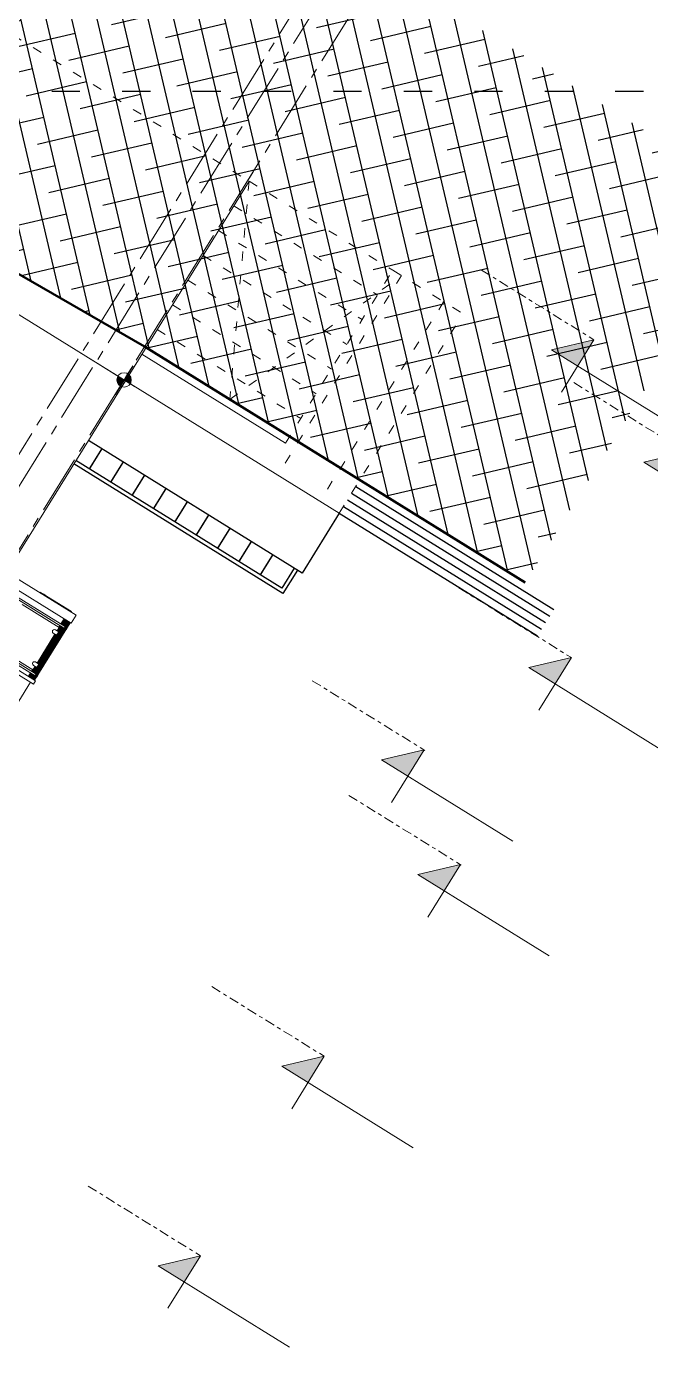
# Model space of a CAD drawing. Header units: millimetres. Extents: x 1373 to 40779, y 1939 to 6439.
# Drawn here: x 3673.9 to 3873, y 2169.7 to 2599.2 of the extents above; entities that cross this region are included whole.
import ezdxf

# ---------------------------------------------------------------- set-up
doc = ezdxf.new("R2010")
doc.units = ezdxf.units.MM
for name, pattern in [('ACAD_ISO03W100', [30, 12, -18]), ('Centre', [1.34939, 0.635, -0.23813, 0.23813, -0.23813]), ('DASHDOTX2', [50.8, 25.4, -12.7, 0, -12.7]), ('IMPORT-CENTER2', [112.5, 75, -12.5, 12.5, -12.5])]:
    doc.linetypes.add(name, pattern=pattern)
for name, color, linetype, lineweight in [('A-DETL', 6, 'Continuous', 30), ('A-DOOR', 31, 'Continuous', 18), ('A-FLOR', 192, 'Continuous', 30), ('A-FLOR-HRAL', 11, 'Continuous', 18), ('A-FLOR-LEVL', 51, 'Continuous', 18), ('A-GLAZ', 151, 'Continuous', 18), ('A-WALL', 20, 'Continuous', 9), ('HESAPLAMALAR', 2, 'Continuous', 30), ('kest', 4, 'DASHDOTX2', 50), ('S-GRID', 252, 'IMPORT-CENTER2', 5), ('ÖLÇÜ', 30, 'Continuous', 20)]:
    doc.layers.add(name, color=color, linetype=linetype, lineweight=lineweight)
doc.layers.add('TEFRIŞ', color=7, linetype='Continuous')

# ---------------------------------------------------------------- blocks, each defined once
blk = doc.blocks.new('A$Cc8751f80')
at = {"linetype": 'ACAD_ISO03W100', "ltscale": 3, "elevation": 20236.3}
blk.add_lwpolyline([(4428.7, 0), (0, 0), (0, 4561.7), (4428.7, 4561.7)], close=True, dxfattribs=at)
blk = doc.blocks.new('RFFRFR')
at = {"layer": 'A-FLOR-LEVL'}
for points in [[(27079, -2372.2), (27079, -2411.7), (27039.6, -2372.2)], [(27079, -2672.2), (27079, -2711.7), (27039.6, -2672.2)], [(27097.9, -2972.2), (27097.9, -3011.7), (27058.4, -2972.2)], [(26981.1, -3072.2), (26981.1, -3111.7), (26941.6, -3072.2)], [(27079, -3271.7), (27079, -3311.2), (27039.6, -3271.7)], [(27065.5, -3572.2), (27065.5, -3611.7), (27026, -3572.2)], [(26889.4, -3632.2), (26889.4, -3671.7), (26849.9, -3632.2)]]:
    blk.add_hatch(color=256, dxfattribs=at).paths.add_polyline_path(points)
for p, q in [((27079, -2411.7), (27079, -2332.7)), ((27039.6, -2372.2), (27079, -2411.7)), ((27039.6, -2372.2), (27237, -2372.2)), ((27079, -2711.7), (27079, -2632.7)), ((27039.6, -2672.2), (27079, -2711.7)), ((27039.6, -2672.2), (27237, -2672.2)), ((27097.9, -3011.7), (27097.9, -2932.7)), ((27058.4, -2972.2), (27097.9, -3011.7)), ((27058.4, -2972.2), (27255.9, -2972.2)), ((26981.1, -3111.7), (26981.1, -3032.7)), ((26941.6, -3072.2), (26981.1, -3111.7)), ((26941.6, -3072.2), (27139.1, -3072.2)), ((27079, -3311.2), (27079, -3232.2)), ((27039.6, -3271.7), (27079, -3311.2)), ((27039.6, -3271.7), (27237, -3271.7)), ((27026, -3572.2), (27065.5, -3611.7)), ((27026, -3572.2), (27286.7, -3572.2)), ((26889.4, -3671.7), (26889.4, -3592.7)), ((26849.9, -3632.2), (26889.4, -3671.7)), ((26849.9, -3632.2), (27110.6, -3632.2))]:
    blk.add_line(p, q, dxfattribs=at)
at = {"layer": 'A-FLOR-LEVL', "linetype": 'Centre', "ltscale": 20}
for p, q in [((26909.9, -2411.7), (27079, -2411.7)), ((26909.9, -2711.7), (27079, -2711.7)), ((26929.9, -3011.7), (27099, -3011.7)), ((26813.1, -3111.7), (26982.2, -3111.7)), ((26909.9, -3311.2), (27079, -3311.2)), ((26896.4, -3611.7), (27065.5, -3611.7)), ((26720.2, -3671.7), (26889.4, -3671.7))]:
    blk.add_line(p, q, dxfattribs=at)
blk = doc.blocks.new('sfthgfhfgh')
at = {"layer": 'ÖLÇÜ'}
h = blk.add_hatch(color=256, dxfattribs=at)
h.paths.add_polyline_path([(-3321.6, 15883.9), (-3321.1, 15834.4), (-3271.6, 15834.9, 0.414214)])
h.paths.add_polyline_path([(-3370.6, 15833.9, 0.414214), (-3320.6, 15784.9), (-3321.1, 15834.4)])
at = {"layer": 'TEFRIŞ', "color": 4}
blk.add_line((-3320.4, 15719.6), (-3321.8, 15950.7), dxfattribs=at)
at = {"layer": 'ÖLÇÜ'}
blk.add_line((-3406.1, 15833.6), (-2971.1, 15837.8), dxfattribs=at)
blk.add_circle((-3321.1, 15834.4), 49.5, dxfattribs=at)
blk = doc.blocks.new('A$Cd4cd2942')
at = {"layer": 'A-DETL', "lineweight": 25}
h = blk.add_hatch(dxfattribs=at)
h.set_pattern_fill('ANSI38', color=8, scale=10)
h.set_pattern_definition([(45, (-26695.352, -2954.524), (-22.45064, 22.45064), []), (135, (-26695.352, -2954.524), (-67.35192, 22.45064), [79.375, -47.625])])
h.paths.add_polyline_path([(87.6, 621.7), (87.6, 0), (2849.3, 0), (2849.3, 571.2), (2277.2, 571.2), (696.8, 621.7)])
at = {"layer": 'A-DOOR', "linetype": 'ACAD_ISO03W100'}
for p, q in [((2279.3, 544.1), (2495.1, 544.1)), ((2279.3, 506.9), (2495.1, 506.9)), ((2279.3, 469.8), (2495.1, 469.8)), ((2279.3, 432.7), (2495.1, 432.7)), ((2279.3, 395.5), (2495.1, 395.5)), ((2279.3, 358.4), (2495.1, 358.4))]:
    blk.add_line(p, q, dxfattribs=at)
at = {"layer": 'A-FLOR', "color": 1, "lineweight": 20}
for p, q in [((1995.1, 921.2), (2383.6, 921.2)), ((2383.6, 921.2), (2383.6, 909.2)), ((2383.6, 909.2), (545.4, 909.2)), ((2277.2, 321.2), (2277.2, 309.2))]:
    blk.add_line(p, q, dxfattribs=at)
at = {"layer": 'A-FLOR', "color": 1, "linetype": 'ACAD_ISO03W100', "lineweight": 20}
blk.add_line((2279.3, 321.2), (2495.1, 321.2), dxfattribs=at)
at = {"layer": 'A-FLOR-HRAL'}
for p, q in [((1995.1, 1012.7), (2383.6, 1012.7)), ((1995.1, 1007.6), (2383.6, 1007.6)), ((1995.1, 1002.5), (2382.3, 1002.5)), ((1995.1, 1000), (2382.3, 1000)), ((2373.5, 997.4), (2317.7, 997.4)), ((2373, 1002.5), (2373, 1007.6)), ((2373, 997.4), (2373, 1000)), ((2373.5, 992.4), (2373.5, 997.4)), ((2374.1, 1002.5), (2374.1, 1007.6)), ((2374.1, 992.4), (2374.1, 1000)), ((2374.2, 1002.5), (2374.2, 1007.6)), ((2374.2, 992.4), (2374.2, 1000)), ((2375.3, 997.4), (2375.3, 992.4)), ((2376.3, 997.4), (2375.3, 997.4)), ((2376.1, 1002.5), (2376.1, 1007.6)), ((2376.1, 997.4), (2376.1, 1000)), ((2376.3, 1002.5), (2376.3, 1007.6)), ((2376.3, 1002.5), (2376.3, 1007.6)), ((2376.3, 931.4), (2376.3, 1000)), ((2376.3, 931.4), (2376.3, 1000)), ((2378.3, 1007.6), (2378.3, 1002.5)), ((2378.3, 1000), (2378.3, 931.4)), ((2379.6, 997.4), (2378.3, 997.4)), ((2378.9, 1002.5), (2378.9, 1007.6)), ((2378.9, 997.4), (2378.9, 1000)), ((2379.6, 1002.5), (2379.6, 1007.6)), ((2379.6, 931.4), (2379.6, 1000)), ((2379.7, 1007.6), (2379.7, 921.2)), ((2381, 921.2), (2381, 1007.6)), ((2382.3, 921.2), (2382.3, 1007.6)), ((2382.3, 1002.5), (2382.3, 1000)), ((2383.6, 1012.7), (2383.6, 1007.6)), ((2371, 992.4), (2370.9, 992.4)), ((2370.9, 987.3), (2371, 987.3)), ((2376, 992.4), (2371, 992.4)), ((2371, 987.3), (2376, 987.3)), ((2373.5, 944.1), (2373.5, 987.3)), ((2374.1, 944.1), (2374.1, 987.3)), ((2374.2, 944.1), (2374.2, 987.3)), ((2375.3, 987.3), (2375.3, 944.1)), ((2376, 987.3), (2376, 992.4)), ((1995.1, 931.4), (2382.3, 931.4)), ((1995.1, 928.9), (2382.3, 928.9)), ((2317.7, 933.9), (2373.5, 933.9)), ((2371, 944.1), (2370.9, 944.1)), ((2370.9, 939), (2371, 939)), ((2376, 944.1), (2371, 944.1)), ((2371, 939), (2376, 939)), ((2373, 931.4), (2373, 933.9)), ((2373, 921.2), (2373, 928.9)), ((2373.5, 933.9), (2373.5, 939)), ((2374.1, 931.4), (2374.1, 939)), ((2374.1, 921.2), (2374.1, 928.9)), ((2374.2, 931.4), (2374.2, 939)), ((2374.2, 921.2), (2374.2, 928.9)), ((2375.3, 939), (2375.3, 933.9)), ((2375.3, 933.9), (2376.3, 933.9)), ((2376, 939), (2376, 944.1)), ((2376.1, 931.4), (2376.1, 933.9)), ((2376.1, 921.2), (2376.1, 928.9)), ((2376.3, 921.2), (2376.3, 928.9)), ((2376.3, 921.2), (2376.3, 928.9)), ((2378.3, 933.9), (2379.6, 933.9)), ((2378.3, 928.9), (2378.3, 921.2)), ((2378.9, 931.4), (2378.9, 933.9)), ((2378.9, 921.2), (2378.9, 928.9)), ((2379.6, 921.2), (2379.6, 928.9)), ((2382.3, 931.4), (2382.3, 928.9))]:
    blk.add_line(p, q, dxfattribs=at)
at = {"layer": 'A-FLOR-HRAL', "linetype": 'Continuous'}
for p, q in [((2372.9, 1002.5), (2372.9, 1005.9)), ((2374.2, 1002.5), (2374.2, 1004.3)), ((2375.2, 1002.5), (2375.2, 1007.6)), ((2375.2, 992.4), (2375.2, 1000)), ((2376.3, 1002.5), (2376.3, 1004.3)), ((2377.3, 1002.5), (2377.3, 1007.6)), ((2377.3, 931.4), (2377.3, 1000)), ((2375.2, 944.1), (2375.2, 987.3)), ((2374.2, 931.4), (2374.2, 935.2)), ((2375.2, 931.4), (2375.2, 939)), ((2375.2, 921.2), (2375.2, 928.9)), ((2377.3, 921.2), (2377.3, 928.9)), ((2374.2, 921.2), (2374.2, 923.7))]:
    blk.add_line(p, q, dxfattribs=at)
at = {"layer": 'A-FLOR-HRAL'}
for centre, ratio, start_param, end_param in [((2371, 989.8), 0.999054, 0, 3.141593), ((2379.7, 989.8), 0.043477, 0.851761, 2.289831), ((2371, 941.6), 0.999054, 0, 3.141593), ((2379.7, 941.6), 0.043477, 0.851761, 2.289831)]:
    blk.add_ellipse(centre, major_axis=(0, 2.54), ratio=ratio, start_param=start_param, end_param=end_param, dxfattribs=at)
at = {"layer": 'A-GLAZ'}
for p, q in [((2329.2, 908.2), (2329.2, 909.2)), ((2334.4, 908.2), (2329.2, 908.2)), ((2334.4, 909.2), (2334.4, 908.2)), ((2338.6, 908.2), (2334.4, 908.2)), ((2338.6, 908.2), (2338.6, 909.2)), ((2350.1, 908.2), (2338.6, 908.2)), ((2350.1, 909.2), (2350.1, 908.2)), ((2376, 908.2), (2350.1, 908.2)), ((2376, 908.2), (2376, 909.2))]:
    blk.add_line(p, q, dxfattribs=at)
at = {"layer": 'A-WALL'}
for p, q in [((2379.3, 1012.7), (2379.3, 1209.2)), ((2379.3, 1002.5), (2379.3, 1007.6)), ((2379.3, 997.4), (2379.3, 1000)), ((2379.3, 931.4), (2379.3, 933.9)), ((2379.3, 921.2), (2379.3, 928.9)), ((2279.3, 909.2), (2279.3, 621.2)), ((2600.7, 621.2), (1690.7, 621.2)), ((2279.3, 621.2), (2279.3, 321.2)), ((2279.3, 581.2), (2495.1, 581.2))]:
    blk.add_line(p, q, dxfattribs=at)
at = {"layer": 'A-WALL', "linetype": 'ACAD_ISO03W100'}
for p, q in [((2508.2, 321.2), (2508.2, 621.2)), ((2571.7, 321.2), (2571.7, 621.2)), ((2600.7, 621.2), (2600.7, 321.2)), ((2495.1, 581.2), (2495.1, 321.2)), ((694.8, 321.2), (2279.3, 321.2)), ((2495.1, 321.2), (2600.7, 321.2))]:
    blk.add_line(p, q, dxfattribs=at)
blk.add_lwpolyline([(2279.3, 321.2), (2405.1, 571.2), (2508.2, 321.2)], dxfattribs=at)
at = {"layer": 'HESAPLAMALAR', "color": 8}
for p, q in [((2600.7, 621.2), (2898.5, 621.2)), ((2600.7, 611.2), (2898.5, 611.2)), ((2600.7, 601.2), (2898.5, 601.2)), ((2600.7, 591.2), (2898.5, 591.2)), ((2600.7, 581.2), (2898.5, 581.2))]:
    blk.add_line(p, q, dxfattribs=at)
for points in [[(2593.6, 711.2), (2593.6, 746.2), (2279.3, 746.2)], [(2588.6, 711.2), (2588.6, 741.2), (2279.3, 741.2)], [(2600.7, 621.2), (2600.7, 711.2), (2279.3, 711.2)]]:
    blk.add_lwpolyline(points, dxfattribs=at)
at = {"layer": 'HESAPLAMALAR', "color": 8, "const_width": 2}
for points in [[(2299.5, 711.2), (2299.5, 741.2)], [(2331.6, 711.2), (2331.6, 741.2)], [(2363.7, 711.2), (2363.7, 741.2)], [(2395.9, 711.2), (2395.9, 741.2)], [(2428, 711.2), (2428, 741.2)], [(2460.1, 711.2), (2460.1, 741.2)], [(2492.2, 711.2), (2492.2, 741.2)], [(2524.3, 711.2), (2524.3, 741.2)], [(2556.5, 711.2), (2556.5, 741.2)]]:
    blk.add_lwpolyline(points, dxfattribs=at)
at = {"layer": 'kest', "color": 3, "linetype": 'ByBlock'}
blk.add_lwpolyline([(87.6, 621.7), (696.8, 621.7), (2277.2, 571.2), (2849.3, 571.2)], dxfattribs=at)
at = {"layer": 'S-GRID', "lineweight": 18}
for p, q in [((2213.1, 66.6), (2213.1, 2567.6)), ((2234.8, 66.6), (2234.8, 2567.6)), ((2277.2, 66.6), (2277.2, 2567.6))]:
    blk.add_line(p, q, dxfattribs=at)
at = {"layer": 'A-DETL'}
blk.add_blockref('RFFRFR', (-24128.9, 3933), dxfattribs=at)
at = {"layer": 'A-DETL', "xscale": -0.1870974158142238, "yscale": 0.1870974158142238, "zscale": 0.1870974158142238, "rotation": 0.5566844251430857}
blk.add_blockref('sfthgfhfgh', (1684.7, -2347.2), dxfattribs=at)

msp = doc.modelspace()

# ---------------------------------------------------------------- block references
at = {"color": 4, "xscale": 0.25, "yscale": 0.25, "zscale": 0.25}
msp.add_blockref('A$Cc8751f80', (3236.17, 2578.53), dxfattribs=at)
at = {"layer": 'HESAPLAMALAR', "color": 4, "xscale": -0.2499999999999999, "yscale": 0.2499999999999999, "zscale": 0.25, "rotation": 148.2085814663688}
msp.add_blockref('A$Cd4cd2942', (3302.87, 2918.35), dxfattribs=at)

doc.saveas('drawing.dxf')
